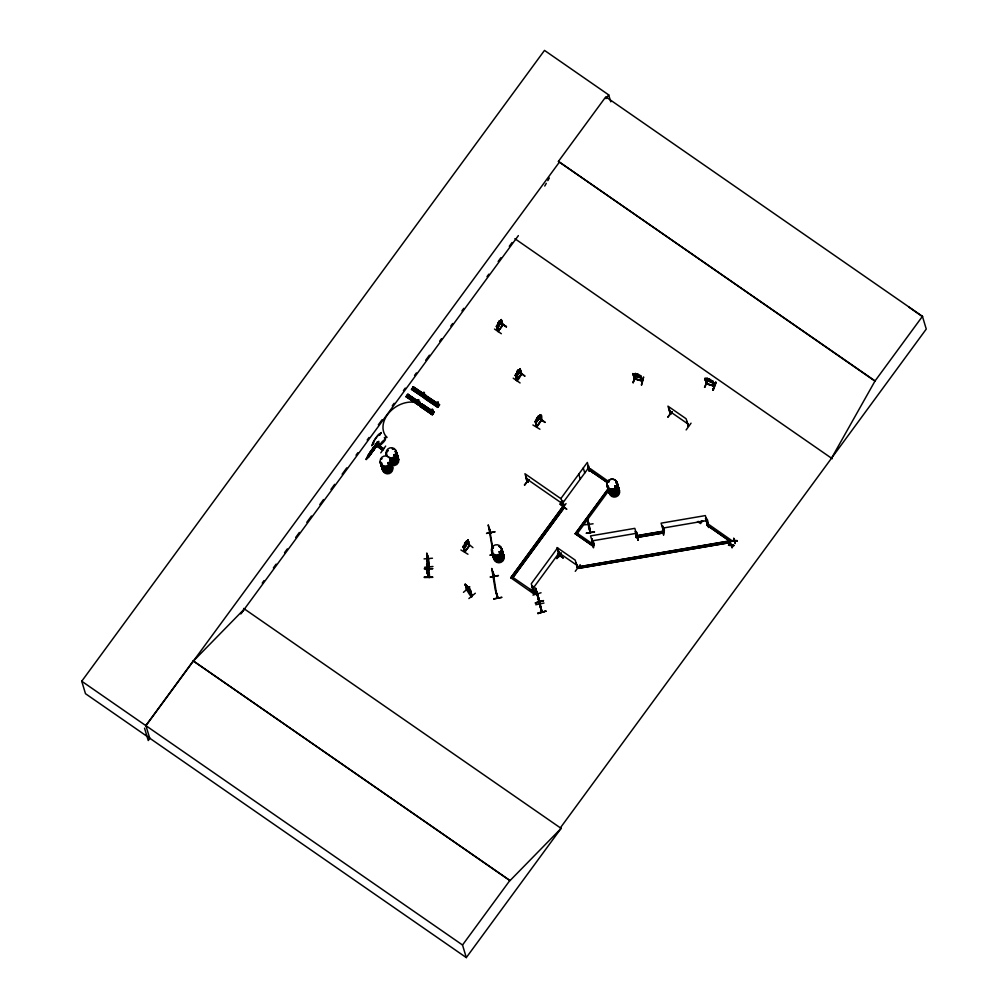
<?xml version="1.0" encoding="UTF-8"?>
<svg xmlns="http://www.w3.org/2000/svg" width="1008" height="1008" viewBox="0 0 1008 1008"><rect width="100%" height="100%" fill="white"/><g stroke="black" fill="none" stroke-linecap="round" stroke-linejoin="round"><path stroke-width="1.5" d="M426.825 553.316L428.526 558.848L429.005 566.698M701.505 520.645L700.409 522.434L698.607 521.401M386.077 436.918L385.384 436.225L386.996 437.472A24.154 18.068 -33 0 1 389 412.763A24.154 18.068 -33 0 1 416.959 402.797L417.085 401.121M422.591 393.725L423.574 392.301L422.73 394.254M424.053 392.503L424.481 395.01L423.41 396.509L422.415 395.312M430.592 412.083L431.789 413.456M430.681 412.31L431.021 411.138M430.769 411.907L430.933 410.483M436.01 404.712L437.207 406.073L438.291 404.573L438.077 402.268M436.401 403.376L437.018 402.217M432.671 568.625L424.229 568.751L432.671 568.714M588.735 524.374L590.461 532.589L588.798 527.096M588.899 525.269L587.311 519.662M590.36 531.796L588.37 524.236M426.989 566.08L427.039 564.946M427.72 560.234C427.405 563.195 427.442 553.997 427.216 557.512C426.623 550.393 427.127 562.136 427.279 558.621L427.581 561.002L427.178 558.394M426.888 564.291C431.827 578.453 425.464 563.119 426.825 564.631M428.085 558.52C431.399 581.629 423.902 549.07 428.816 565.778M428.501 559.314C424.96 543.854 427.972 564.858 427.19 560.284M490.531 532.93L489.119 527.89L490.972 533.232M494.159 576.689L494.474 576.261M497.902 597.479L496.402 592.641M527.864 481.912C526.327 483.021 528.835 481.055 526.289 477.427L525.848 476.759L528.028 482.227L527.323 481.559M562.729 506.495C565.299 509.821 558.734 493.277 562.842 506.621L510.716 577.861L562.842 506.596L564.215 507.667L512.996 577.483L564.215 507.667M428.665 576.639C421.835 552.145 432.331 594.796 428.702 568.953M432.47 412.6L433.226 412.927M438.278 405.329L437.762 405.103M428.06 558.634L428.589 566.874M427.568 570.44L427.43 571.297L427.014 568.6M497.864 331.052L496.415 326.34L497.083 325.899L498.658 330.889L497.851 331.393L502.954 324.992L501.341 319.523L496.931 325.219L496.566 326.189L497.763 327.688L501.77 321.124M497.839 331.355L502.488 325.559L501.19 319.725L500.989 320.506M559.175 556.214L559.667 555.32M559.264 556.101L558.243 550.784L559.49 556.605M607.219 482.378L589.579 470.144C591.784 466.389 588.105 473.483 589.919 470.534M464.978 550.96L464.486 551.88L469.615 545.517L467.989 540.049M520.922 374.497L521.438 373.603M541.523 420.248C535.878 425.956 537.503 429.748 535.462 421.218L536.747 427.052L535.223 421.508M541.334 419.971C540.616 424.028 539.658 413.078 539.633 416.014M537.415 594.619C531.493 574.648 541.094 607.055 538.083 596.623M536.999 594.581L535.689 589.063L539.57 601.776L536.861 592.918M539.091 601.411L539.293 600.781L539.154 601.826M471.908 595.766C461.966 569.167 480.501 613.469 466.515 589.554M472.072 595.514L471.58 595.073M589.441 528.608L587.916 520.884M428.614 576.702L428.627 576.085M411.466 398.803L412.31 398.273M418.081 391.671C417.766 389.365 415.913 392.881 418.005 391.81M431.512 400.466L430.681 401.146M430.681 401.108L431.399 401.638L431.852 400.743M494.474 576.551L492.937 571.423M496.125 592.691L497.977 597.605M559.894 555.37L559.276 556.252M559.616 555.143L559.175 552.964M577.445 567.517L577.471 567.706M577.786 567.718L575.984 562.729L577.559 567.97M670.887 414.124L669.337 409.16M540.137 604.208L539.053 600.365M378.302 443.986L368.336 456.763L372.154 451.445L370.427 453.247C376.211 444.616 363.737 461.034 369.709 454.217L368.336 456.548L371.435 452.479M379.058 444.503L379.928 447.678L379.361 443.797L378.869 444.478M379.31 447.149L380.281 447.048L379.436 443.961M432.785 412.94L433.415 412.99L432.81 413.608M381.339 458.539L381.528 458.942M387.589 450.866L387.576 450.059L388.181 450.601M388.987 462.571L388.735 463.718L387.967 463.403M389.252 463.277L388.03 463.882L388.256 462.659M389.264 463.504L389.088 462.735M390.071 467.372L390.247 467.183M390.386 467.384L389.605 467.939M395.098 454.595L393.838 455.616M394.682 455.553L393.977 454.873M396.396 459.068L395.564 459.812M492.811 547.873L493.013 547.067M492.66 547.445L493.454 547.76L492.799 547.155M499.313 551.779L499.615 552.623L500.346 552.145M499.036 551.893L500.535 551.83L499.514 552.838M500.611 552.233L500.132 552.875M501.707 555.937L501.442 556.63M608.139 481.799L608.794 481.736M608.341 482.152L608.971 481.635M614.754 486.234L615.019 486.889M615.094 486.952L615.497 485.906M617.236 490.455L616.405 491.198M419.026 403.54L418.837 403.15M519.019 370.037L516.676 375.228L517.532 373.048L516.31 373.729L517.973 372.418M537.743 418.963L538.927 416.405L538.108 418.509L539.393 417.778L536.596 421.583L537.44 419.416L536.206 420.147L537.755 418.849M515.806 376.778L520.317 371.65L520.191 368.638L515.794 374.333M540.452 416.669L535.739 423.272M540.175 418.055L540.59 416.657M517.923 372.456L519.498 371.41L518.213 372.141L519.044 370.037M633.301 375.329L634.36 376.16M635.191 378.844L632.986 373.691M635.229 373.502L637.875 374.22L635.229 373.502L635.481 374.245L634.221 374.081L634.561 375.228L639.677 376.639L637.762 374.308M634.738 376.022L633.163 382.738L635.557 374.837M636.829 375.228L635.418 374.107M635.116 376.047L633.163 382.738M638.026 374.926L637.787 374.22M634.322 378.97L642.373 381.137L640.685 375.77L632.81 373.691M640.874 375.858L639.765 375.304M640.534 377.786C624.292 374.069 644.125 377.773 640.445 377.836M642.298 381.188L641.756 380.583M641.655 385.069L643.595 376.954L641.327 384.98M424.355 392.452L424.393 394.934L423.31 396.446M423.902 395.816L424.557 395.829M436.338 403.099L436.401 404.725M438.178 402.331L438.052 401.915M589.239 525.042L587.513 519.221L589.201 524.664M592.767 543.476L593.624 543.488M636.363 535.966C637.56 538.952 635.065 530.145 634.977 531.518M707.755 523.48L707.125 523.82L705.524 518.755L706.217 518.351C709.859 521.123 705.474 524.79 707.755 523.139M713.084 382.738L705.298 380.129C702.765 374.636 717.595 382.057 714.218 386.366M705.298 380.129L706.369 380.923M705.613 378.995L704.995 378.479L707.087 383.456M707.15 378.517L709.771 379.31L711.547 381.78L707.981 381.024L706.192 378.958L707.427 379.184L707.175 378.441L709.96 379.915M704.504 387.311L707.301 380.986M707.276 380.885L704.894 387.349M713.349 386.114L714.319 386.102L706.318 383.758L707.188 384.01L705.713 378.718M711.925 381.112L712.744 381.087L711.925 381.112L713.475 386.203L712.026 380.848M715.68 382.246L712.858 390.121L715.793 382.372M715.73 382.334L712.883 390.046M713.273 390.247L716.121 382.473M428.967 566.849L427.09 561.078M417.022 401.94L417.992 403.893L419.076 402.381L418.837 399.722M422.428 394.569L422.604 395.161M432.785 411.881L432.671 409.639M430.655 412.297L431.701 413.393L432.873 411.944L432.344 409.387M436.086 404.46L436.439 403.754M563.573 506.369L564.19 505.84L562.388 500.724L563.674 506.558L564.115 505.625M533.383 591.683L531.947 586.631C534.303 584.426 533.938 594.644 533.875 590.764M587.815 466.087L589.491 471.303L587.815 466.087L588.483 465.646L589.97 470.723M559.994 555.748L559.478 556.353M559.994 556.051L557.575 547.911L531.266 583.771L533.623 591.847M521.489 373.792L516.6 380.407L517.343 379.928M517.243 379.852L515.554 374.85L516.55 380.507M521.375 373.817L516.537 380.218M520.065 368.663L521.741 374.031M464.499 551.54L463.478 546.223L465.217 551.124M536.773 426.749L541.283 420.046M515.743 374.27C515.693 383.33 517.356 382.095 521.64 373.955M463.667 545.643L463.189 546.588L464.764 552.056L469.602 545.391M535.689 420.701C533.812 424.733 543.173 405.632 541.586 420.424M406.111 396.761L407.95 394.166L406.199 396.56L418.824 404.687L406.652 395.993L419.026 404.422L418.496 405.153L406.085 396.787L406.64 396.005L419.038 404.384M423.927 397.744L411.491 389.403L413.217 386.883L425.741 395.199L425.2 395.942L412.902 387.362L425.174 395.98L412.902 387.362M412.902 387.387L413.356 386.795L425.729 395.224L423.889 397.795L424.444 397.013L411.831 388.937M418.471 405.178L420.336 402.557L407.799 394.254L419.769 403.351L407.371 394.96M420.021 402.998L407.484 394.733L420.311 402.595L419.794 403.326M432.306 414.288L433.931 412.033L432.268 414.742L419.996 406.123L420.449 405.556L432.835 413.96L432.281 414.729L419.882 406.35L421.596 403.83L434.133 412.121L421.596 403.83L421.18 404.523L433.667 412.738M438.253 406.577L437.8 407.144L425.389 398.702L438.241 406.589L437.699 407.358L425.3 398.979L427.153 396.358L439.538 404.762L438.997 405.518L426.926 396.686M426.598 397.139L427.027 396.497L439.526 404.788L437.686 407.371M432.432 414.124L420.437 405.594L419.908 406.325M433.994 412.272L421.52 404.057M439.261 405.014L439.097 405.342M439.4 404.926L426.838 396.799M428.602 569.495L428.324 568.789M373.54 447.867L378.819 441.302L367.97 455.364L366.206 459.635L378.277 443.785M412.6 399.193L412.297 398.236M431.802 401.373L431.5 400.428M388.13 450.702L387.5 450.765M395.174 455.339L394.015 455.692M608.177 482.026L608.819 481.849M614.842 486.322L615.485 486.032M616.014 486.725L615.031 487.166M498.154 323.694L497.763 326.164L500.195 323.467L500.497 320.72L499.64 321.628L499.426 320.859L498.091 323.744M544.748 186.064L546.273 183.355M547.81 180.659L549.347 177.962M831.524 458.212L875.07 380.911L558.419 161.406L605.795 96.831L922.446 316.348L926.264 329.074L560.297 827.933L561.04 828.463L509.96 880.664L193.246 660.92L145.87 725.495L149.688 738.184M464.877 544.156L464.474 546.613L466.943 543.942L467.258 541.195L464.247 545.101L465.469 544.421L464.625 546.601L467.435 542.732L466.137 543.514C467.586 539.759 466.641 543.06 466.175 541.334L464.562 543.539L465.28 545.504L466.792 543.451L466.452 542.304L464.94 544.358M371.524 452.781L372.557 450.148L366.03 459.018M664.171 530.737L663.365 531.014L664.058 530.548M663.453 531.229C666.628 531.203 660.719 524.374 662.76 526.063M427.795 562.93L427.644 556.492L427.896 563.018M411.516 389.378L412.058 388.622M412.814 387.563L413.33 386.833M421.205 404.498L421.735 403.742M425.326 398.954L425.855 398.198L437.9 406.917M426.611 397.127L427.027 396.509M434.133 412.133L433.818 412.562M494.512 329.049L501.354 333.711M530.019 589.516L536.659 594.481L530.095 589.428M375.845 445.498L382.637 450.236M376.034 445.221L382.914 449.858L376.072 445.158M513.211 378.164L520.078 382.952M532.892 424.973L539.935 429.232M460.933 549.965L467.964 554.236M537.352 594.67L536.432 591.633M407.446 397.417L409.072 395.149M412.864 390.033L414.477 387.778M413.708 390.6L415.321 388.345M409.55 398.828L411.163 396.572M414.956 391.457L416.581 389.201M410.659 399.596L412.285 397.328M416.077 392.213L417.69 389.957M411.919 400.441L413.545 398.185M418.95 390.802L417.325 393.019M424.343 394.456L422.843 396.497M417.904 403.817L418.975 402.318M418.9 403.679L419.504 403.061L419.013 404.044M424.922 395.69L424.418 396.661L425.023 396.056M421.256 406.98L422.869 404.725M426.661 399.596L428.287 397.341M429.118 397.908L427.493 400.126M423.347 408.404L424.973 406.136M428.765 401.02L430.378 398.765M424.469 409.16L426.082 406.904M425.716 410.004L427.342 407.749M431.134 402.633L432.747 400.378M437.107 406.01L438.19 404.51L438.026 402.658M433.314 412.625L432.709 413.242M438.719 405.254L438.329 406.312L438.606 405.178M499.502 320.909L497.839 323.089L498.884 326.126M498.217 323.896L499.703 321.829M498.557 325.042L500.044 322.976M501.48 322.547L496.982 327.789M497.083 325.899L496.415 326.34M498.179 331.481L502.891 324.815M500.585 323.165L506.545 326.693L500.825 322.812M524.362 484.936L528.847 479.531M528.784 479.468L524.74 485.201M562.187 501.493L562.388 500.724M562.817 506.659L563.711 506.961L561.04 498.305L587.336 462.445L589.604 471.038M562.855 506.722L561.519 501.505M589.579 471.013L589.793 470.396M561.166 510.363L566.042 503.597M587.601 468.808L593.334 472.815L589.025 469.337M532.627 586.19L531.947 586.631M557.6 554.11L563.333 558.117L557.878 553.858M149.915 738.259L148.252 740.54L144.547 728.179M241.618 612.751L244.39 608.945L193.309 661.147M560.977 553.052L556.87 558.671L561.128 553.077M671.857 411.655L667.762 417.262L672.008 411.68M580.192 564.694L575.253 571.322M688.3 426.119L686.864 421.319L688.3 426.069M688.426 426.296L686.095 418.736L667.951 406.148L670.572 414.427L669.022 408.946M691.047 423.184L686.133 429.925M243.646 608.429L561.103 828.362L466.301 957.6L85.478 693.68L81.736 681.219L544.496 50.4L608.706 94.903L610.785 101.833M145.946 725.722L559.276 162.275M605.959 98.645L608.706 94.903M262.219 583.103L264.083 580.57M273.37 567.907L276.154 564.115M284.521 552.712L287.305 548.919M295.659 537.516L299.376 532.451M306.81 522.32L311.459 515.995M319.813 504.605L323.53 499.54M330.964 489.409L334.669 484.344M342.103 474.214L346.752 467.876M356.038 455.213L357.89 452.68M367.189 440.017L369.041 437.485M378.328 424.834L382.045 419.769M392.263 405.833L394.128 403.301M403.414 390.638L405.266 388.105M414.553 375.442L416.417 372.91M425.704 360.247L429.421 355.181M439.639 341.258L441.491 338.726M450.778 326.063L452.642 323.53M461.929 310.867L463.781 308.335M487.003 276.683L488.867 274.151M498.154 261.488L500.938 257.695M509.305 246.292L512.089 242.5M240.824 613.948L518.377 235.607M377.559 442.096L369.47 453.096L377.496 441.895L377.332 442.903M367.97 455.364L367.945 457.821L378.731 443.318L379.499 443.898M368.588 457.267L374.396 448.875L372.859 451.282M378.466 444.263L378.958 443.306L377.748 444.364M379.487 443.848L378.958 444.641L378.202 444.125M381.163 444.074C374.623 449.518 389.605 438.984 384.275 437.749C388.521 438.896 381.226 440.093 379.852 445.536M380.759 452.857L385.673 446.065M518.515 370.629C518.024 368.613 515.479 373.363 517.356 374.132L518.868 372.065L518.528 370.931L517.016 372.985M516.713 372.217L518.326 370.012M519.498 369.482C520.418 367.655 519.435 374.018 521.312 374.585M515.554 374.85L515.113 375.455M519.309 372.191L525.004 376.223L520.72 372.733M538.222 416.38L536.533 418.534L536.445 421.596L538.915 418.925L539.23 416.191L538.36 417.085L538.146 416.329L536.722 419.152M538.083 417.753L544.912 422.453M536.836 426.926L541.535 420.323M464.638 543.602L466.25 541.384L466.439 542.002M468.808 545.731L467.863 540.25L463.189 546.588L463.68 548.226L464.474 548.138M463.718 546.386L463.037 546.827M464.89 551.956L469.136 545.819M472.928 547.609L467.51 543.312M562.54 503.294L588.836 467.435M532.766 588.748L559.075 552.901M593.384 546.437L594.292 544.975L593.384 546.437L575.19 533.698L608.189 488.704M575.228 533.849L608.24 488.855M510.678 577.71L533.408 593.599L534.316 592.124L511.673 576.563M609.512 489.623L577.471 533.308M697.46 521.564L700.573 523.555L702.664 520.67M706.936 525.155L729.666 541.044L706.973 525.307L707.893 523.845L730.624 539.734L729.666 541.044L578.378 566.887L729.616 540.88L730.624 539.734M706.973 525.307L707.893 523.845M728.456 545.265L730.926 544.963L728.885 544.824C727.65 546.235 733.459 544.282 732.06 547.898L731.606 545.404L733.723 545.643L731.606 545.404M730.926 544.963L730.485 542.506C729.149 546.235 734.971 543.942 733.723 545.643M732.06 540.364L731.695 541.006L734.126 540.603L733.685 538.146L734.681 540.59L737.314 540.729L734.845 541.145L736.924 541.271M731.657 540.905L734.265 541.057L735.26 543.539L734.807 541.044M875.07 380.911L922.446 316.348M466.301 957.6L462.521 945L509.884 880.438L193.246 660.92M539.746 603.918L540.338 604.813M427.493 573.136L427.43 565.148L427.493 573.224M372.38 449.492L373.968 447.439L374.422 448.988M424.103 397.505L411.592 389.138L424.003 397.593M412.045 388.647L424.242 397.303M406.426 396.32L418.597 404.977L420.197 402.683M417.703 399.974L418.068 399.609M506.306 326.995L500.548 323.064M376.904 444.037L383.733 448.736M383.443 448.988L376.664 444.389M538.348 417.526L545.177 422.226M590.449 532.501L589.138 524.475M425.477 407.912L425.414 408.807M426.145 408.958L425.615 407.824M501.19 319.725L502.627 324.677M589.705 470.471L607.27 482.53M533.761 591.734L534.164 591.104M393.813 454.646L394.947 454.457M499.325 551.817L500.233 551.54M614.83 485.894L615.019 487.229M469.237 545.252L467.863 540.25M431.651 409.374L432.634 409.298M634.347 378.466L642.449 380.873L634.486 378.668M425.401 398.752L438.014 406.917M420.134 405.997L432.382 414.515M521.35 373.905L519.939 368.878M541.157 420.764L539.393 415.85M706.356 383.254L714.168 386.001M467.485 540.578L468.115 540.011L467.473 540.628M470.56 590.247L465.179 584.186L467.17 590.423L466.616 589.919L465.356 584.627L467.397 590.234L466.893 589.604L472.109 595.602M465.835 585.182L465.129 584.816M466.54 587.084L465.746 585.774L470.635 591.797M466.704 585.396L469.778 590.461L466.2 585.22L467.019 586.039M466.956 585.95L466.389 585.661L467.662 587.563C464.902 585.371 471.467 592.376 470.144 590.159M469.854 586.883L463.453 592.326M471.845 595.703L470.509 590.184M468.884 598.563L475.335 593.221M593.51 543.299L593.057 543.992L590.549 535.916L634.813 528.356L637.27 536.42L636.502 536.155M426.271 408.845L425.401 408.769M559.742 555.761L558.243 550.784M387.992 462.622L388.798 462.483M614.792 485.881L615.598 485.743M714.055 386.177L706.444 383.846L704.831 378.391M498.393 330.649L496.856 325.735M563.875 505.462L562.628 500.888M636.817 375.253L639.022 375.278L637.56 375.518L639.551 376.715L634.964 375.467L636.464 375.215L634.586 374.069L635.33 374.258M712.341 382.927L713.021 382.624M593.699 543.665L593.498 543.262M664.247 531.04L663.503 531.178L661.097 523.165L705.361 515.592L707.692 523.719M536.13 589.869L535.412 589.138M536.483 591.356L537.529 594.355M536.886 592.376L536.71 591.658M538.385 597.316L537.592 594.581M538.612 598.387L538.915 599.054L535.991 589.718M532.955 595.098L541.057 592.78M537.806 596.03L540.301 604.989M543.413 600.592L535.336 602.96L543.451 600.73M591.709 539.834L593.536 547.848L591.696 539.847M527.222 481.522L527.953 482.139M538.474 598.739L539.671 603.124M538.776 599.924L538.322 599.281L540.868 608.139M539.041 601.133L538.902 600.125M535.739 604.75L544.005 603.036M540.175 605.506L542.039 612.07L540.149 604.069M540.515 606.992L539.469 602.658M537.919 613.557L545.983 611.087L537.907 613.544M587.525 519.952L588.899 527.171L588.596 526.113M587.727 521.035L588.37 524.299M584.716 524.84L593.082 523.795M588.533 526.844L590.121 532.539M594.468 531.934L586.139 533.257L594.481 531.972M592.213 538.814C590.499 537.113 594.859 543.791 593.649 543.438M705.524 518.755L706.217 518.351M707.137 519.422L708.523 527.499M638.089 540.212L636.577 532.06L637.938 540.149M707.062 523.593L707.692 523.303M493.177 553.279A5.33 5.179 -16.7 0 0 495.823 559.768A5.33 5.179 -16.7 0 0 502.702 557.663A5.33 5.179 -16.7 0 0 501.266 550.809A5.33 5.179 -16.7 0 1 500.296 559.705A5.33 5.179 -16.7 0 1 492.836 554.539L490.115 555.08L492.925 554.74M492.95 554.929L490.153 555.181M498.393 575.455L490.102 577.004L498.431 575.669M493.693 598.815L501.984 597.328L493.718 599.004M662.596 528.142L706.86 520.582M592.049 540.893L636.313 533.333M636.275 537.554L635.972 535.828L663.629 531.103L663.932 532.829L636.275 537.554L663.932 532.829M637.547 535.714L663.68 531.254L663.478 530.611M729.918 542.606L578.592 568.298L729.918 542.606L729.616 540.88M516.55 376.753L515.756 376.853L515.315 375.14M464.94 551.212L463.478 546.223M426.649 553.808L426.989 554.526M426.913 555.786L427.001 554.753M426.951 556.038L426.737 555.169L426.989 557.852M424.053 558.898L432.445 558.243M427.127 561.821L427.379 561.065M432.949 566.496L424.582 567.29M411.718 399.307L412.65 398.551M426.888 564.228L427.001 571.586M427.72 568.525L426.712 565.362L426.901 566.231M426.825 568.058L426.8 565.362M426.85 571.183L426.85 571.927L427.14 571.183M424.255 576.967L432.684 577.03M424.28 577.508L432.684 577.357M737.289 540.628L734.681 540.59M634.322 378.832L635.141 379.222M379.802 447.59L378.895 443.47M497.561 597.883L495.281 590.02L491.74 568.449L494.122 576.803M381.629 458.993L382.019 458.59M541.699 612.121L540.061 606.35M711.421 381.868L706.923 380.356L708.41 380.192L706.545 378.958L710.917 380.407L709.481 380.558L711.434 381.843M633.629 374.157L632.835 373.603L634.46 379.058M428.186 559.528L426.686 554.539M541.636 611.856L539.671 603.679M377.987 443.558L378.655 444.402L378.958 443.306M641.579 380.961L640.143 375.656M413.104 387.148L425.464 395.438M421.596 403.906L433.919 412.423L421.432 404.17M420.197 405.909L432.634 414.25M875.183 381.276L558.419 161.406M514.874 238.694L832.268 458.728M669.438 411.138L687.595 423.713M520.682 370.289L516.512 376.828M516.814 372.784L516.55 375.228L519.674 370.969L519.334 369.823L518.465 370.717L518.251 369.961M538.335 416.947L538.146 416.329M535.462 421.218L535.009 421.823M590.537 468.833L608.227 481.232M561.229 498.897L524.941 473.735L527.436 481.761M526.428 478.724L561.481 503.017M594.342 545.126L576.198 532.539M575.19 533.698L593.334 546.273M558.558 552.548L576.702 565.123M377.647 444.024L377.206 442.562M81.736 681.219L462.521 945M908.851 307.075L922.547 316.714M378.05 443.759L377.433 441.882M465.772 584.728L465.179 584.186L465.809 585.837M468.67 587.941L469.967 590.31M490.531 533.03L488.212 524.853L492.484 548.919M559.402 555.421L557.059 547.558L575.215 560.133L577.647 568.184M527.045 481.799L525.672 476.998M536.962 594.594L539.482 602.847M731.644 545.504L732.438 547.382M543.425 600.629L535.336 602.973M539.356 600.894L539.469 601.448M712.53 380.986L714.029 386.392M709.254 379.336L707.704 378.819M637.358 374.283L635.771 373.855M634.082 375.14L635.015 379.21M583.279 467.989L584.766 472.979M578.756 474.151L580.255 479.14M588.13 523.278L589.1 526.667M539.847 415.233L541.561 420.487M537.944 416.947L536.974 418.27M518.036 370.579L517.066 371.902M500.749 320.342L502.198 325.395M499.426 320.859L500.371 324.059M515.794 375.014L517.28 379.751M499.225 321.476L498.267 322.812M496.553 326.075L498.091 331.556M545.996 611.138L537.781 613.015M536.08 589.693L536.596 591.406M536.836 592.49L538.826 599.08M538.322 599.281L541.939 611.327M532.388 586.026L533.799 591.053M432.734 411.403L431.122 413.658M468.04 539.96L468.556 541.737M465.961 541.951L464.99 543.274M468.229 587.084L468.607 588.004M426.913 553.304L427.644 556.529M426.989 557.437L427.581 559.742M426.825 563.888L428.614 569.696M426.737 567.983L427.745 571.032M426.85 571.927L428.337 577.004L428.324 568.877M378.731 443.318L379.777 446.657M377.735 442.071L379.273 447.338M539.368 602.154L538.965 600.39M539.242 601.272L539.708 603.061M539.759 603.666L540.238 605.732M540.313 605.506L540.49 606.312M588.105 521.779L588.483 523.593M578.34 566.723L578.642 568.449M489.699 529.843L492.484 546.79M493.24 573.439L496.768 595.01M587.765 520.632L587.929 521.753M587.513 519.221L587.538 520.002M427.342 555.899L427.568 557.726M588.924 526.075L589 526.907M427.392 566.093L427.543 567.92M427.392 567.441L427.417 569.948M501.467 549.31A5.242 5.103 -16.7 0 1 498.229 557.638A5.33 5.179 -16.7 0 1 492.421 550.733M492.521 550.847A5.242 5.103 -16.7 0 0 498.229 557.638A5.33 5.179 -16.7 0 0 501.505 549.184M501.82 550.469A5.242 5.103 -16.7 0 1 499.25 558.621A5.242 5.103 -16.7 0 1 492.547 553.291M501.745 548.957A5.242 5.103 -16.7 0 1 494.714 554.639A5.242 5.103 -16.7 0 1 493.277 545.92A5.242 5.103 -16.7 0 1 501.745 548.957A5.33 5.179 -16.7 0 1 497.813 556.252A5.33 5.179 -16.7 0 1 491.69 550.683M492.005 549.36A5.33 5.179 -16.7 0 1 492.673 548.163A5.242 5.103 -16.7 0 0 492.043 549.234M498.872 546.26A5.33 5.179 -16.7 0 1 501.102 547.81M501.404 549.083A5.242 5.103 -16.7 0 1 498.166 557.399A5.242 5.103 -16.7 0 1 492.446 550.607M501.77 549.07A5.242 5.103 -16.7 0 1 497.813 556.252A5.242 5.103 -16.7 0 1 491.791 550.771M498.859 546.424A5.242 5.103 -16.7 0 1 501.052 547.936M501.493 549.108A5.33 5.179 -16.7 0 1 498.204 557.563A5.33 5.179 -16.7 0 1 492.395 550.67M501.707 548.831A5.242 5.103 -16.7 0 1 497.75 556.025A5.242 5.103 -16.7 0 1 491.728 550.544M499.993 546.802A5.242 5.103 -16.7 0 1 500.989 547.709M502.652 553.241A5.242 5.103 -16.7 0 1 500.081 561.393A5.242 5.103 -16.7 0 1 493.378 556.063M502.69 553.102A5.33 5.179 -16.7 0 1 499.401 561.557A5.33 5.179 -16.7 0 1 493.592 554.652M501.997 553.493A5.242 5.103 -16.7 0 1 501.064 562.313A5.242 5.103 -16.7 0 1 493.731 557.222M501.858 550.595A5.242 5.103 -16.7 0 1 499.288 558.747A5.242 5.103 -16.7 0 1 492.584 553.43M502.576 553.001A5.242 5.103 -16.7 0 1 500.006 561.166A5.242 5.103 -16.7 0 1 493.315 555.836M501.241 550.96A5.242 5.103 -16.7 0 1 502.664 557.701A5.242 5.103 -16.7 0 1 495.886 559.768A5.242 5.103 -16.7 0 1 493.29 553.392M501.178 550.721A5.242 5.103 -16.7 0 1 500.233 559.553A5.242 5.103 -16.7 0 1 492.899 554.463M617.702 484.772A5.242 5.103 -16.7 0 1 613.746 491.954A5.33 5.179 -16.7 0 1 607.61 486.385M607.723 486.473A5.242 5.103 -16.7 0 0 613.746 491.954A5.33 5.179 -16.7 0 0 617.753 484.659M615.989 482.744A5.242 5.103 -16.7 0 1 616.984 483.638M617.022 483.512A5.33 5.179 -16.7 0 0 616.014 482.593A5.242 5.103 -16.7 0 1 616.909 483.412M617.324 484.798A5.242 5.103 -16.7 0 1 614.086 493.114A5.242 5.103 -16.7 0 1 608.378 486.322M617.299 484.722A5.229 5.09 -16.7 0 1 614.061 493.025A5.229 5.09 -16.7 0 1 608.366 486.247M616.594 482.063A5.33 5.179 -16.7 0 1 613.985 490.354A5.33 5.179 -16.7 0 1 607.181 484.936A5.242 5.103 -16.7 0 0 613.935 490.19A5.242 5.103 -16.7 0 0 616.505 482.038M617.627 484.533A5.242 5.103 -16.7 0 1 613.683 491.728A5.242 5.103 -16.7 0 1 607.648 486.247M616.568 482.265A5.242 5.103 -16.7 0 1 613.998 490.43A5.242 5.103 -16.7 0 1 607.307 485.1M617.173 486.662A5.242 5.103 -16.7 0 1 618.584 493.403A5.242 5.103 -16.7 0 1 611.806 495.482A5.242 5.103 -16.7 0 1 609.21 489.094M617.173 486.448A5.33 5.179 -16.7 0 1 618.61 493.303A5.33 5.179 -16.7 0 1 611.73 495.394A5.33 5.179 -16.7 0 1 609.084 488.918M618.509 488.716A5.242 5.103 -16.7 0 1 615.938 496.868A5.242 5.103 -16.7 0 1 609.235 491.551M617.765 485.982A5.33 5.179 -16.7 0 1 615.157 494.273A5.33 5.179 -16.7 0 1 608.353 488.867M617.098 486.436A5.242 5.103 -16.7 0 1 618.521 493.177A5.242 5.103 -16.7 0 1 611.743 495.243A5.242 5.103 -16.7 0 1 609.147 488.867M617.753 486.184A5.242 5.103 -16.7 0 1 615.182 494.348A5.242 5.103 -16.7 0 1 608.479 489.019M617.677 485.957A5.242 5.103 -16.7 0 1 615.107 494.122A5.242 5.103 -16.7 0 1 608.416 488.792M390.902 461.513A5.242 5.103 -16.7 0 1 386.946 468.695A5.33 5.179 -16.7 0 1 380.81 463.126A5.242 5.103 -16.7 0 0 386.87 468.468A5.242 5.103 -16.7 0 0 390.827 461.273M380.911 463.214A5.242 5.103 -16.7 0 0 386.946 468.695A5.33 5.179 -16.7 0 0 390.953 461.399A5.33 5.179 -16.7 0 1 386.908 468.632A5.33 5.179 -16.7 0 1 380.785 463.05M390.499 461.462A5.229 5.09 -16.7 0 1 387.261 469.766A5.229 5.09 -16.7 0 1 381.591 463.063A5.229 5.09 -16.7 0 0 387.261 469.766A5.229 5.09 -16.7 0 0 390.524 461.538A5.229 5.09 -16.7 0 1 387.261 469.766A5.229 5.09 -16.7 0 1 381.566 462.987M389.794 458.804A5.33 5.179 -16.7 0 1 387.173 467.095A5.242 5.103 -16.7 0 1 380.507 461.84M391.293 464.071A5.242 5.103 -16.7 0 1 388.055 472.387A5.242 5.103 -16.7 0 1 382.347 465.608M391.394 464.171A5.33 5.179 -16.7 0 1 388.105 472.626A5.33 5.179 -16.7 0 1 382.309 465.721M391.696 465.469A5.229 5.09 -16.7 0 1 389.126 473.609A5.229 5.09 -16.7 0 1 382.448 468.292M390.94 462.924A5.242 5.103 -16.7 0 1 388.37 471.089A5.242 5.103 -16.7 0 1 381.679 465.759A5.33 5.179 -16.7 0 0 388.37 471.089A5.33 5.179 -16.7 0 0 390.991 462.798A5.242 5.103 -16.7 0 0 396.837 454.57A5.33 5.179 -16.7 0 1 390.902 462.811A5.242 5.103 -16.7 0 0 396.9 454.81M381.553 465.595A5.33 5.179 -16.7 0 0 388.357 471.013A5.33 5.179 -16.7 0 0 390.965 462.722A5.242 5.103 -16.7 0 1 388.949 470.61A5.242 5.103 -16.7 0 1 381.654 466.868M395.149 451.143A5.33 5.179 -16.7 0 1 390.134 460.265M395.161 451.345A5.254 5.116 -16.7 0 1 390.209 460.354M390.537 461.412A5.229 5.09 -16.7 0 0 395.464 452.441A5.267 5.116 -16.7 0 1 390.562 461.576M395.753 450.677A5.33 5.179 -16.7 0 1 389.718 458.892M393.523 449.14A5.33 5.179 -16.7 0 0 392.175 448.837A5.254 5.116 -16.7 0 1 393.473 449.127M396.068 452.025A5.242 5.103 -16.7 0 1 390.146 460.114M395.728 450.878A5.242 5.103 -16.7 0 1 389.794 458.968A5.242 5.103 -16.7 0 1 387.198 467.17A5.33 5.179 -16.7 0 1 380.381 461.677A5.242 5.103 -16.7 0 0 387.135 466.931A5.242 5.103 -16.7 0 0 389.705 458.779A5.254 5.116 -16.7 0 0 395.665 450.652M386.505 455.049A5.242 5.103 -16.7 0 1 386.467 453.713M396.346 455.125A5.33 5.179 -16.7 0 1 397.53 462.37A5.33 5.179 -16.7 0 1 390.109 463.63M396.32 455.276A5.242 5.103 -16.7 0 1 391.381 464.26M397.631 457.254A5.229 5.09 -16.7 0 1 391.709 465.331M397.958 457.078A5.242 5.103 -16.7 0 1 390.121 463.415M396.257 455.049A5.242 5.103 -16.7 0 1 397.253 455.944M468.544 541.611L464.436 548.213L468.619 541.661M439.085 405.317L426.686 396.976L439.085 405.317M381.352 432.583L379.361 435.305L380.054 434.36A5.909 1.084 -55.3 0 0 376.198 437.762A5.909 1.084 -55.3 0 0 373.136 443.797L373.817 442.852L371.7 445.75L372.38 444.818A7.081 1.298 -55.3 0 1 376.06 437.598A7.081 1.298 -55.3 0 1 380.671 433.516L381.352 432.583M560.045 504.05L566.66 509.179L560.045 504.05M409.903 395.678L408.29 397.984L409.903 395.678M423.7 405.241L422.087 407.547L423.713 405.292M431.487 399.483L429.874 401.776L431.487 399.483M538.423 417.287L536.911 419.353L537.251 420.5L538.763 418.433L538.423 417.287M662.659 526.907L663.617 535.172L662.672 526.907M494.852 531.859L486.574 533.408L494.852 531.859M635.859 375.694L635.544 374.447L638.014 375.127L638.354 376.274L635.884 375.593M709.909 380.205L707.49 379.386L707.83 380.533L710.249 381.352L709.909 380.205M610.231 488.968A5.242 5.103 -16.7 0 0 617.261 483.286A5.242 5.103 -16.7 0 0 608.794 480.249A5.242 5.103 -16.7 0 0 610.231 488.968M610.256 489.082A5.242 5.103 -16.7 0 0 617.299 483.399A5.242 5.103 -16.7 0 0 608.832 480.362A5.242 5.103 -16.7 0 0 610.256 489.082M383.468 465.822A5.229 5.09 -16.7 0 0 390.487 460.139A5.229 5.09 -16.7 0 0 382.032 457.115A5.229 5.09 -16.7 0 0 383.468 465.822M389.39 457.569A5.229 5.09 -16.7 0 0 396.409 451.899A5.229 5.09 -16.7 0 0 387.967 448.875A5.229 5.09 -16.7 0 0 389.39 457.569M386.656 452.239A5.33 5.179 -16.7 0 0 386.366 454.91A5.254 5.116 -16.7 0 1 386.707 452.176"/></g></svg>
